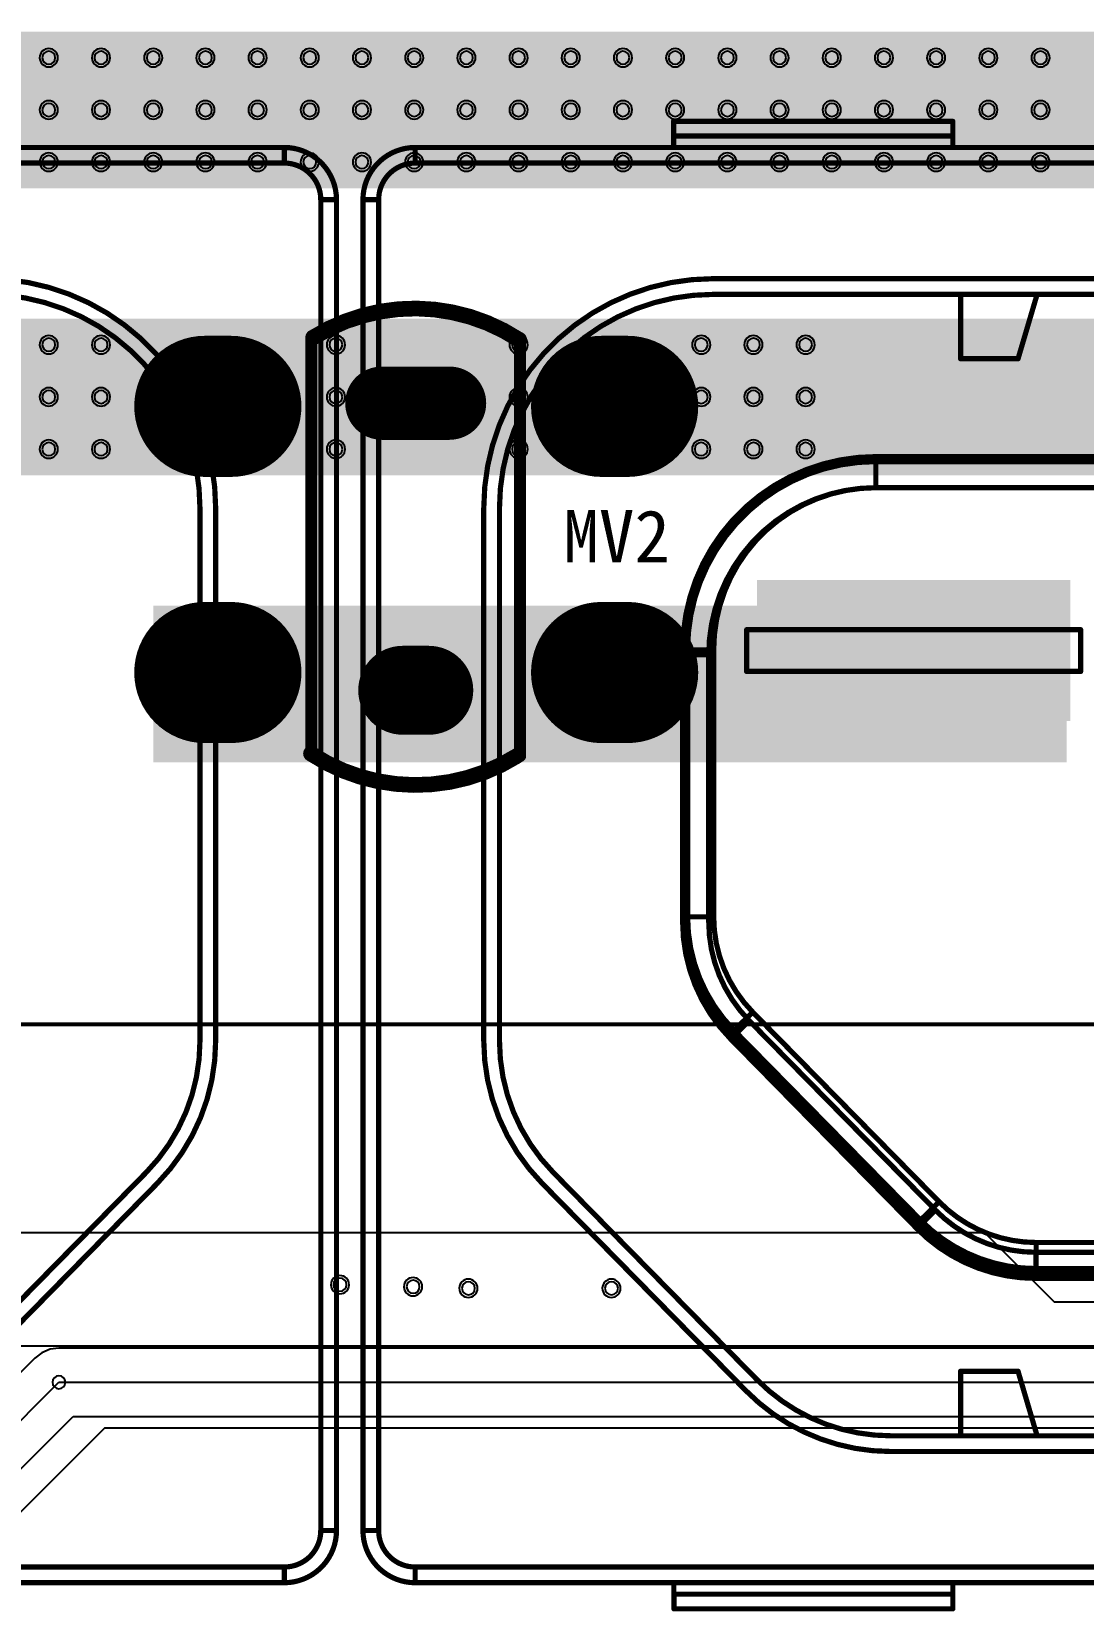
# Model space of a CAD drawing. Header units: inches. Extents: x 32166 to 34772, y 2386 to 4229.
# Drawn here: x 33898.3 to 33985.4, y 3870.4 to 4001.1 of the extents above; entities that cross this region are included whole.
import ezdxf

# ---------------------------------------------------------------- set-up
doc = ezdxf.new("R2010")
doc.units = ezdxf.units.IN
doc.header["$LTSCALE"] = 0.64311
doc.header["$MEASUREMENT"] = 0
for name, color, linetype in [('MULTILAYER', 9, 'CONTINUOUS'), ('TOPLAYER', 1, 'CONTINUOUS'), ('TOPOVERLAY', 2, 'CONTINUOUS'), ('TOPSOLDER', 216, 'CONTINUOUS')]:
    doc.layers.add(name, color=color, linetype=linetype)
doc.styles.get("Standard").update_dxf_attribs({"font": 'txt', "width": 0.8})

msp = doc.modelspace()

# ---------------------------------------------------------------- linework, layer by layer
at = {"layer": 'MULTILAYER'}
for points, const_width in [([(33912.64, 3970.11), (33914.8, 3970.11)], 10.8), ([(33945.48, 3970.11), (33947.64, 3970.11)], 10.8), ([(33932.9, 3970.37), (33927.29, 3970.37)], 5.18), ([(33912.64, 3948.08), (33914.8, 3948.08)], 10.8), ([(33945.48, 3948.08), (33947.64, 3948.08)], 10.8), ([(33931.18, 3946.61), (33929.02, 3946.61)], 6.48)]:
    msp.add_lwpolyline(points, dxfattribs=dict(at, const_width=const_width))
for points, const_width in [([(33915.34, 3970.11, 1), (33909.94, 3970.11, 1)], 5.4), ([(33917.5, 3970.11, 1), (33912.1, 3970.11, 1)], 5.4), ([(33948.18, 3970.11, 1), (33942.78, 3970.11, 1)], 5.4), ([(33950.34, 3970.11, 1), (33944.94, 3970.11, 1)], 5.4), ([(33927.29, 3971.67, 1), (33927.29, 3969.08, 1)], 2.59), ([(33932.9, 3971.67, 1), (33932.9, 3969.08, 1)], 2.59), ([(33915.34, 3948.08, 1), (33909.94, 3948.08, 1)], 5.4), ([(33917.5, 3948.08, 1), (33912.1, 3948.08, 1)], 5.4), ([(33948.18, 3948.08, 1), (33942.78, 3948.08, 1)], 5.4), ([(33950.34, 3948.08, 1), (33944.94, 3948.08, 1)], 5.4), ([(33929.02, 3948.23, 1), (33929.02, 3944.99, 1)], 3.24), ([(33931.18, 3948.23, 1), (33931.18, 3944.99, 1)], 3.24)]:
    msp.add_lwpolyline(points, format="xyb", close=True, dxfattribs=dict(at, const_width=const_width))
for centre, start, end in [((33899.73, 3998.97), 0, 180), ((33899.73, 3998.97), 180, 0), ((33904.05, 3998.97), 0, 180), ((33904.05, 3998.97), 180, 0), ((33908.37, 3998.97), 0, 180), ((33908.37, 3998.97), 180, 0), ((33912.69, 3998.97), 0, 180), ((33912.69, 3998.97), 180, 0), ((33917.01, 3998.97), 0, 180), ((33917.01, 3998.97), 180, 0), ((33921.33, 3998.97), 0, 180), ((33921.33, 3998.97), 180, 0), ((33925.65, 3998.97), 0, 180), ((33925.65, 3998.97), 180, 0), ((33929.97, 3998.97), 0, 180), ((33929.97, 3998.97), 180, 0), ((33934.29, 3998.97), 0, 180), ((33934.29, 3998.97), 180, 0), ((33938.61, 3998.97), 0, 180), ((33938.61, 3998.97), 180, 0), ((33942.93, 3998.97), 0, 180), ((33942.93, 3998.97), 180, 0), ((33947.25, 3998.97), 0, 180), ((33947.25, 3998.97), 180, 0), ((33951.57, 3998.97), 0, 180), ((33951.57, 3998.97), 180, 0), ((33955.89, 3998.97), 0, 180), ((33955.89, 3998.97), 180, 0), ((33960.21, 3998.97), 0, 180), ((33960.21, 3998.97), 180, 0), ((33964.53, 3998.97), 0, 180), ((33964.53, 3998.97), 180, 0), ((33968.85, 3998.97), 0, 180), ((33968.85, 3998.97), 180, 0), ((33973.17, 3998.97), 0, 180), ((33973.17, 3998.97), 180, 0), ((33977.49, 3998.97), 0, 180), ((33977.49, 3998.97), 180, 0), ((33981.81, 3998.97), 0, 180), ((33981.81, 3998.97), 180, 0), ((33899.73, 3994.65), 0, 180), ((33904.05, 3994.65), 0, 180), ((33908.37, 3994.65), 0, 180), ((33912.69, 3994.65), 0, 180), ((33917.01, 3994.65), 0, 180), ((33921.33, 3994.65), 0, 180), ((33925.65, 3994.65), 0, 180), ((33929.97, 3994.65), 0, 180), ((33934.29, 3994.65), 0, 180), ((33938.61, 3994.65), 0, 180), ((33942.93, 3994.65), 0, 180), ((33947.25, 3994.65), 0, 180), ((33951.57, 3994.65), 0, 180), ((33955.89, 3994.65), 0, 180), ((33960.21, 3994.65), 0, 180), ((33964.53, 3994.65), 0, 180), ((33968.85, 3994.65), 0, 180), ((33973.17, 3994.65), 0, 180), ((33977.49, 3994.65), 0, 180), ((33981.81, 3994.65), 0, 180), ((33899.73, 3994.65), 180, 0), ((33904.05, 3994.65), 180, 0), ((33908.37, 3994.65), 180, 0), ((33912.69, 3994.65), 180, 0), ((33917.01, 3994.65), 180, 0), ((33921.33, 3994.65), 180, 0), ((33925.65, 3994.65), 180, 0), ((33929.97, 3994.65), 180, 0), ((33934.29, 3994.65), 180, 0), ((33938.61, 3994.65), 180, 0), ((33942.93, 3994.65), 180, 0), ((33947.25, 3994.65), 180, 0), ((33951.57, 3994.65), 180, 0), ((33955.89, 3994.65), 180, 0), ((33960.21, 3994.65), 180, 0), ((33964.53, 3994.65), 180, 0), ((33968.85, 3994.65), 180, 0), ((33973.17, 3994.65), 180, 0), ((33977.49, 3994.65), 180, 0), ((33981.81, 3994.65), 180, 0), ((33899.73, 3990.33), 0, 180), ((33899.73, 3990.33), 180, 0), ((33904.05, 3990.33), 0, 180), ((33904.05, 3990.33), 180, 0), ((33908.37, 3990.33), 0, 180), ((33908.37, 3990.33), 180, 0), ((33912.69, 3990.33), 0, 180), ((33912.69, 3990.33), 180, 0), ((33917.01, 3990.33), 0, 180), ((33917.01, 3990.33), 180, 0), ((33921.33, 3990.33), 0, 180), ((33921.33, 3990.33), 180, 0), ((33925.65, 3990.33), 0, 180), ((33925.65, 3990.33), 180, 0), ((33929.97, 3990.33), 0, 180), ((33929.97, 3990.33), 180, 0), ((33934.29, 3990.33), 0, 180), ((33934.29, 3990.33), 180, 0), ((33938.61, 3990.33), 0, 180), ((33938.61, 3990.33), 180, 0), ((33942.93, 3990.33), 0, 180), ((33942.93, 3990.33), 180, 0), ((33947.25, 3990.33), 0, 180), ((33947.25, 3990.33), 180, 0), ((33951.57, 3990.33), 0, 180), ((33951.57, 3990.33), 180, 0), ((33955.89, 3990.33), 0, 180), ((33955.89, 3990.33), 180, 0), ((33960.21, 3990.33), 0, 180), ((33960.21, 3990.33), 180, 0), ((33964.53, 3990.33), 0, 180), ((33964.53, 3990.33), 180, 0), ((33968.85, 3990.33), 0, 180), ((33968.85, 3990.33), 180, 0), ((33973.17, 3990.33), 0, 180), ((33973.17, 3990.33), 180, 0), ((33977.49, 3990.33), 0, 180), ((33977.49, 3990.33), 180, 0), ((33981.81, 3990.33), 0, 180), ((33981.81, 3990.33), 180, 0), ((33899.73, 3975.21), 0, 180), ((33904.05, 3975.21), 0, 180), ((33923.49, 3975.21), 0, 180), ((33938.61, 3975.21), 0, 180), ((33953.73, 3975.21), 0, 180), ((33958.05, 3975.21), 0, 180), ((33962.37, 3975.21), 0, 180), ((33899.73, 3975.21), 180, 0), ((33904.05, 3975.21), 180, 0), ((33923.49, 3975.21), 180, 0), ((33938.61, 3975.21), 180, 0), ((33953.73, 3975.21), 180, 0), ((33958.05, 3975.21), 180, 0), ((33962.37, 3975.21), 180, 0), ((33899.73, 3970.89), 0, 180), ((33904.05, 3970.89), 0, 180), ((33923.49, 3970.89), 0, 180), ((33938.61, 3970.89), 0, 180), ((33953.73, 3970.89), 0, 180), ((33958.05, 3970.89), 0, 180), ((33962.37, 3970.89), 0, 180), ((33899.73, 3970.89), 180, 0), ((33904.05, 3970.89), 180, 0), ((33923.49, 3970.89), 180, 0), ((33938.61, 3970.89), 180, 0), ((33953.73, 3970.89), 180, 0), ((33958.05, 3970.89), 180, 0), ((33962.37, 3970.89), 180, 0), ((33899.73, 3966.57), 0, 180), ((33899.73, 3966.57), 180, 0), ((33904.05, 3966.57), 0, 180), ((33904.05, 3966.57), 180, 0), ((33923.49, 3966.57), 0, 180), ((33923.49, 3966.57), 180, 0), ((33938.61, 3966.57), 0, 180), ((33938.61, 3966.57), 180, 0), ((33953.73, 3966.57), 0, 180), ((33953.73, 3966.57), 180, 0), ((33958.05, 3966.57), 0, 180), ((33958.05, 3966.57), 180, 0), ((33962.37, 3966.57), 0, 180), ((33962.37, 3966.57), 180, 0), ((33923.83, 3897.41), 0, 180), ((33923.83, 3897.41), 180, 0), ((33929.88, 3897.24), 0, 180), ((33929.88, 3897.24), 180, 0), ((33934.46, 3897.11), 0, 180), ((33934.46, 3897.11), 180, 0), ((33946.3, 3897.11), 0, 180), ((33946.3, 3897.11), 180, 0)]:
    msp.add_arc(centre, 0.54, start, end, dxfattribs=at)
msp.add_solid([(33983.84, 3955.3), (33958.78, 3955.3), (33983.84, 3944.5), (33958.78, 3944.5)], dxfattribs=at)
at = {"layer": 'TOPLAYER'}
for p, q in [((33851.64, 3919.05), (34048.77, 3919.05)), ((33872.25, 3901.73), (33977.18, 3901.73)), ((33977.18, 3901.73), (33978.39, 3900.52)), ((33978.39, 3900.52), (33982.93, 3895.98)), ((33982.93, 3895.98), (34023.24, 3895.98)), ((33890.36, 3892.35), (34043.54, 3892.35)), ((33899.15, 3891.78), (33898.56, 3891.33)), ((33899.83, 3892.07), (33899.15, 3891.78)), ((33900.57, 3892.16), (33899.83, 3892.07)), ((34047.9, 3892.16), (33900.57, 3892.16)), ((33898.56, 3891.33), (33892.17, 3884.94)), ((33890.79, 3879.56), (33900.57, 3889.33)), ((33900.57, 3889.33), (34049.07, 3889.33)), ((33896.19, 3880.95), (33901.74, 3886.5)), ((33901.74, 3886.5), (34049.07, 3886.5)), ((33904.35, 3885.53), (33901.07, 3882.25)), ((34027.99, 3885.53), (33904.35, 3885.53)), ((33901.07, 3882.25), (33896.32, 3877.5))]:
    msp.add_line(p, q, dxfattribs=at)
for points, const_width in [([(33912.64, 3970.11), (33914.8, 3970.11)], 10.8), ([(33945.48, 3970.11), (33947.64, 3970.11)], 10.8), ([(33932.9, 3970.37), (33927.29, 3970.37)], 5.18), ([(33912.64, 3948.08), (33914.8, 3948.08)], 10.8), ([(33945.48, 3948.08), (33947.64, 3948.08)], 10.8), ([(33931.18, 3946.61), (33929.02, 3946.61)], 6.48)]:
    msp.add_lwpolyline(points, dxfattribs=dict(at, const_width=const_width))
for points, const_width in [([(33915.34, 3970.11, 1), (33909.94, 3970.11, 1)], 5.4), ([(33917.5, 3970.11, 1), (33912.1, 3970.11, 1)], 5.4), ([(33948.18, 3970.11, 1), (33942.78, 3970.11, 1)], 5.4), ([(33950.34, 3970.11, 1), (33944.94, 3970.11, 1)], 5.4), ([(33927.29, 3971.67, 1), (33927.29, 3969.08, 1)], 2.59), ([(33932.9, 3971.67, 1), (33932.9, 3969.08, 1)], 2.59), ([(33915.34, 3948.08, 1), (33909.94, 3948.08, 1)], 5.4), ([(33917.5, 3948.08, 1), (33912.1, 3948.08, 1)], 5.4), ([(33948.18, 3948.08, 1), (33942.78, 3948.08, 1)], 5.4), ([(33950.34, 3948.08, 1), (33944.94, 3948.08, 1)], 5.4), ([(33929.02, 3948.23, 1), (33929.02, 3944.99, 1)], 3.24), ([(33931.18, 3948.23, 1), (33931.18, 3944.99, 1)], 3.24)]:
    msp.add_lwpolyline(points, format="xyb", close=True, dxfattribs=dict(at, const_width=const_width))
for centre, start, end in [((33899.73, 3998.97), 0, 180), ((33899.73, 3998.97), 180, 0), ((33904.05, 3998.97), 0, 180), ((33904.05, 3998.97), 180, 0), ((33908.37, 3998.97), 0, 180), ((33908.37, 3998.97), 180, 0), ((33912.69, 3998.97), 0, 180), ((33912.69, 3998.97), 180, 0), ((33917.01, 3998.97), 0, 180), ((33917.01, 3998.97), 180, 0), ((33921.33, 3998.97), 0, 180), ((33921.33, 3998.97), 180, 0), ((33925.65, 3998.97), 0, 180), ((33925.65, 3998.97), 180, 0), ((33929.97, 3998.97), 0, 180), ((33929.97, 3998.97), 180, 0), ((33934.29, 3998.97), 0, 180), ((33934.29, 3998.97), 180, 0), ((33938.61, 3998.97), 0, 180), ((33938.61, 3998.97), 180, 0), ((33942.93, 3998.97), 0, 180), ((33942.93, 3998.97), 180, 0), ((33947.25, 3998.97), 0, 180), ((33947.25, 3998.97), 180, 0), ((33951.57, 3998.97), 0, 180), ((33951.57, 3998.97), 180, 0), ((33955.89, 3998.97), 0, 180), ((33955.89, 3998.97), 180, 0), ((33960.21, 3998.97), 0, 180), ((33960.21, 3998.97), 180, 0), ((33964.53, 3998.97), 0, 180), ((33964.53, 3998.97), 180, 0), ((33968.85, 3998.97), 0, 180), ((33968.85, 3998.97), 180, 0), ((33973.17, 3998.97), 0, 180), ((33973.17, 3998.97), 180, 0), ((33977.49, 3998.97), 0, 180), ((33977.49, 3998.97), 180, 0), ((33981.81, 3998.97), 0, 180), ((33981.81, 3998.97), 180, 0), ((33899.73, 3994.65), 0, 180), ((33904.05, 3994.65), 0, 180), ((33908.37, 3994.65), 0, 180), ((33912.69, 3994.65), 0, 180), ((33917.01, 3994.65), 0, 180), ((33921.33, 3994.65), 0, 180), ((33925.65, 3994.65), 0, 180), ((33929.97, 3994.65), 0, 180), ((33934.29, 3994.65), 0, 180), ((33938.61, 3994.65), 0, 180), ((33942.93, 3994.65), 0, 180), ((33947.25, 3994.65), 0, 180), ((33951.57, 3994.65), 0, 180), ((33955.89, 3994.65), 0, 180), ((33960.21, 3994.65), 0, 180), ((33964.53, 3994.65), 0, 180), ((33968.85, 3994.65), 0, 180), ((33973.17, 3994.65), 0, 180), ((33977.49, 3994.65), 0, 180), ((33981.81, 3994.65), 0, 180), ((33899.73, 3994.65), 180, 0), ((33904.05, 3994.65), 180, 0), ((33908.37, 3994.65), 180, 0), ((33912.69, 3994.65), 180, 0), ((33917.01, 3994.65), 180, 0), ((33921.33, 3994.65), 180, 0), ((33925.65, 3994.65), 180, 0), ((33929.97, 3994.65), 180, 0), ((33934.29, 3994.65), 180, 0), ((33938.61, 3994.65), 180, 0), ((33942.93, 3994.65), 180, 0), ((33947.25, 3994.65), 180, 0), ((33951.57, 3994.65), 180, 0), ((33955.89, 3994.65), 180, 0), ((33960.21, 3994.65), 180, 0), ((33964.53, 3994.65), 180, 0), ((33968.85, 3994.65), 180, 0), ((33973.17, 3994.65), 180, 0), ((33977.49, 3994.65), 180, 0), ((33981.81, 3994.65), 180, 0), ((33899.73, 3990.33), 0, 180), ((33899.73, 3990.33), 180, 0), ((33904.05, 3990.33), 0, 180), ((33904.05, 3990.33), 180, 0), ((33908.37, 3990.33), 0, 180), ((33908.37, 3990.33), 180, 0), ((33912.69, 3990.33), 0, 180), ((33912.69, 3990.33), 180, 0), ((33917.01, 3990.33), 0, 180), ((33917.01, 3990.33), 180, 0), ((33921.33, 3990.33), 0, 180), ((33921.33, 3990.33), 180, 0), ((33925.65, 3990.33), 0, 180), ((33925.65, 3990.33), 180, 0), ((33929.97, 3990.33), 0, 180), ((33929.97, 3990.33), 180, 0), ((33934.29, 3990.33), 0, 180), ((33934.29, 3990.33), 180, 0), ((33938.61, 3990.33), 0, 180), ((33938.61, 3990.33), 180, 0), ((33942.93, 3990.33), 0, 180), ((33942.93, 3990.33), 180, 0), ((33947.25, 3990.33), 0, 180), ((33947.25, 3990.33), 180, 0), ((33951.57, 3990.33), 0, 180), ((33951.57, 3990.33), 180, 0), ((33955.89, 3990.33), 0, 180), ((33955.89, 3990.33), 180, 0), ((33960.21, 3990.33), 0, 180), ((33960.21, 3990.33), 180, 0), ((33964.53, 3990.33), 0, 180), ((33964.53, 3990.33), 180, 0), ((33968.85, 3990.33), 0, 180), ((33968.85, 3990.33), 180, 0), ((33973.17, 3990.33), 0, 180), ((33973.17, 3990.33), 180, 0), ((33977.49, 3990.33), 0, 180), ((33977.49, 3990.33), 180, 0), ((33981.81, 3990.33), 0, 180), ((33981.81, 3990.33), 180, 0), ((33899.73, 3975.21), 0, 180), ((33904.05, 3975.21), 0, 180), ((33923.49, 3975.21), 0, 180), ((33938.61, 3975.21), 0, 180), ((33953.73, 3975.21), 0, 180), ((33958.05, 3975.21), 0, 180), ((33962.37, 3975.21), 0, 180), ((33899.73, 3975.21), 180, 0), ((33904.05, 3975.21), 180, 0), ((33923.49, 3975.21), 180, 0), ((33938.61, 3975.21), 180, 0), ((33953.73, 3975.21), 180, 0), ((33958.05, 3975.21), 180, 0), ((33962.37, 3975.21), 180, 0), ((33899.73, 3970.89), 0, 180), ((33904.05, 3970.89), 0, 180), ((33923.49, 3970.89), 0, 180), ((33938.61, 3970.89), 0, 180), ((33953.73, 3970.89), 0, 180), ((33958.05, 3970.89), 0, 180), ((33962.37, 3970.89), 0, 180), ((33899.73, 3970.89), 180, 0), ((33904.05, 3970.89), 180, 0), ((33923.49, 3970.89), 180, 0), ((33938.61, 3970.89), 180, 0), ((33953.73, 3970.89), 180, 0), ((33958.05, 3970.89), 180, 0), ((33962.37, 3970.89), 180, 0), ((33899.73, 3966.57), 0, 180), ((33899.73, 3966.57), 180, 0), ((33904.05, 3966.57), 0, 180), ((33904.05, 3966.57), 180, 0), ((33923.49, 3966.57), 0, 180), ((33923.49, 3966.57), 180, 0), ((33938.61, 3966.57), 0, 180), ((33938.61, 3966.57), 180, 0), ((33953.73, 3966.57), 0, 180), ((33953.73, 3966.57), 180, 0), ((33958.05, 3966.57), 0, 180), ((33958.05, 3966.57), 180, 0), ((33962.37, 3966.57), 0, 180), ((33962.37, 3966.57), 180, 0), ((33923.83, 3897.41), 0, 180), ((33923.83, 3897.41), 180, 0), ((33929.88, 3897.24), 0, 180), ((33929.88, 3897.24), 180, 0), ((33934.46, 3897.11), 0, 180), ((33934.46, 3897.11), 180, 0), ((33946.3, 3897.11), 0, 180), ((33946.3, 3897.11), 180, 0), ((33900.57, 3889.33), 0, 180), ((33900.57, 3889.33), 0, 180), ((33900.57, 3889.33), 180, 0), ((33900.57, 3889.33), 180, 0)]:
    msp.add_arc(centre, 0.54, start, end, dxfattribs=at)
for points in [[(33618.93, 3988.17), (34058.1, 3988.17), (33618.93, 4001.13), (34058.1, 4001.13)], [(33519.57, 3964.41), (34104.93, 3964.41), (33519.57, 3977.37), (34104.93, 3977.37)], [(33983.84, 3955.3), (33958.78, 3955.3), (33983.84, 3944.5), (33958.78, 3944.5)], [(33908.37, 3940.65), (33983.97, 3940.65), (33908.37, 3953.61), (33983.97, 3953.61)]]:
    msp.add_solid(points, dxfattribs=at)
at = {"layer": 'TOPOVERLAY'}
for points, const_width in [([(33951.44, 3991.54), (33951.44, 3993.7)], 0.432), ([(33951.44, 3993.7), (33974.55, 3993.7)], 0.432), ([(33974.55, 3991.54), (33974.55, 3993.7)], 0.432), ([(33951.44, 3992.49), (33974.55, 3992.49)], 0.432), ([(33776.22, 3991.54), (33919.22, 3991.54)], 0.432), ([(33919.22, 3990.25), (33919.22, 3991.54)], 0.432), ([(33930.05, 3990.25), (33930.05, 3991.54)], 0.432), ([(33930.05, 3991.54), (34073.05, 3991.54)], 0.432), ([(33776.22, 3990.25), (33919.22, 3990.25)], 0.432), ([(33930.05, 3990.25), (34073.05, 3990.25)], 0.432), ([(33922.24, 3877.06), (33922.24, 3987.22)], 0.432), ([(33922.24, 3987.22), (33923.54, 3987.22)], 0.432), ([(33923.54, 3877.06), (33923.54, 3987.22)], 0.432), ([(33925.73, 3877.06), (33925.73, 3987.22)], 0.432), ([(33925.73, 3987.22), (33927.03, 3987.22)], 0.432), ([(33927.03, 3877.06), (33927.03, 3987.22)], 0.432), ([(33954.72, 3980.68), (34048.38, 3980.68)], 0.432), ([(33954.72, 3979.38), (34048.38, 3979.38)], 0.432), ([(33975.2, 3974.05), (33975.2, 3979.32)], 0.432), ([(33979.95, 3974.05), (33981.51, 3979.32)], 0.432), ([(33921.46, 3941.36), (33921.46, 3975.81)], 0.994), ([(33938.74, 3941.17), (33938.74, 3975.62)], 0.994), ([(33975.2, 3974.05), (33979.95, 3974.05)], 0.432), ([(33968.18, 3963.38), (33968.18, 3965.95)], 0.432), ([(33968.18, 3965.95), (34034.92, 3965.95)], 0.432), ([(33968.18, 3965.54), (34034.92, 3965.54)], 0.432), ([(33968.18, 3963.38), (33968.18, 3965.54)], 0.432), ([(33968.18, 3965.54), (34034.92, 3965.54)], 0.432), ([(33968.18, 3963.38), (34034.92, 3963.38)], 0.432), ([(33968.18, 3963.38), (34034.92, 3963.38)], 0.432), ([(33912.24, 3917.59), (33912.24, 3961.69)], 0.432), ([(33913.54, 3917.59), (33913.54, 3961.69)], 0.432), ([(33935.73, 3917.59), (33935.73, 3961.69)], 0.432), ([(33937.03, 3917.59), (33937.03, 3961.69)], 0.432), ([(33957.49, 3948.17), (33957.49, 3951.63)], 0.432), ([(33957.49, 3951.63), (33985.13, 3951.63)], 0.432), ([(33985.13, 3948.17), (33985.13, 3951.63)], 0.432), ([(33952.19, 3927.86), (33952.19, 3949.96)], 0.432), ([(33952.19, 3949.96), (33954.76, 3949.96)], 0.432), ([(33952.19, 3927.44), (33952.19, 3949.55)], 0.432), ([(33952.19, 3949.55), (33954.35, 3949.55)], 0.432), ([(33952.6, 3927.86), (33952.6, 3949.96)], 0.432), ([(33954.35, 3927.44), (33954.35, 3949.55)], 0.432), ([(33954.76, 3927.86), (33954.76, 3949.96)], 0.432), ([(33957.49, 3948.17), (33985.13, 3948.17)], 0.432), ([(33952.19, 3927.86), (33954.76, 3927.86)], 0.432), ([(33956.16, 3918.17), (33957.99, 3919.97)], 0.432), ([(33956.16, 3917.75), (33957.7, 3919.26)], 0.432), ([(33957.7, 3919.26), (33973.11, 3903.58)], 0.432), ([(33957.99, 3919.97), (33973.42, 3904.27)], 0.432), ([(33956.16, 3918.17), (33971.59, 3902.47)], 0.432), ([(33956.16, 3917.75), (33971.57, 3902.06)], 0.432), ([(33956.45, 3918.46), (33971.88, 3902.76)], 0.432), ([(33890.93, 3889.55), (33907.79, 3906.7)], 0.432), ([(33891.85, 3888.64), (33908.71, 3905.8)], 0.432), ([(33940.56, 3905.8), (33957.42, 3888.64)], 0.432), ([(33941.48, 3906.7), (33958.34, 3889.55)], 0.432), ([(33971.57, 3902.06), (33973.11, 3903.58)], 0.432), ([(33971.59, 3902.47), (33973.42, 3904.27)], 0.432), ([(33981.45, 3898.34), (33981.45, 3900.9)], 0.432), ([(33981.45, 3900.9), (34021.65, 3900.9)], 0.432), ([(33981.43, 3897.93), (33981.43, 3900.09)], 0.432), ([(33981.43, 3900.09), (34021.67, 3900.09)], 0.432), ([(33981.45, 3898.74), (34021.65, 3898.74)], 0.432), ([(33981.45, 3898.34), (34021.65, 3898.34)], 0.432), ([(33981.43, 3897.93), (34021.67, 3897.93)], 0.432), ([(33975.2, 3884.96), (33975.2, 3890.24)], 0.432), ([(33975.2, 3890.24), (33979.95, 3890.24)], 0.432), ([(33979.95, 3890.24), (33981.51, 3884.96)], 0.432), ([(33969.42, 3884.9), (34033.68, 3884.9)], 0.432), ([(33969.42, 3883.6), (34033.68, 3883.6)], 0.432), ([(33922.24, 3877.06), (33923.54, 3877.06)], 0.432), ([(33925.73, 3877.06), (33927.03, 3877.06)], 0.432), ([(33776.22, 3874.04), (33919.22, 3874.04)], 0.432), ([(33919.22, 3872.74), (33919.22, 3874.04)], 0.432), ([(33930.05, 3874.04), (34073.05, 3874.04)], 0.432), ([(33930.05, 3872.74), (33930.05, 3874.04)], 0.432), ([(33776.22, 3872.74), (33919.22, 3872.74)], 0.432), ([(33930.05, 3872.74), (34073.05, 3872.74)], 0.432), ([(33951.46, 3871.79), (33951.46, 3872.74)], 0.432), ([(33951.47, 3870.58), (33951.47, 3871.79)], 0.432), ([(33951.46, 3871.79), (33974.55, 3871.79)], 0.432), ([(33974.55, 3870.58), (33974.55, 3872.74)], 0.432), ([(33951.47, 3870.58), (33974.55, 3870.58)], 0.432)]:
    msp.add_lwpolyline(points, dxfattribs=dict(at, const_width=const_width))
for points, const_width in [([(33951.33, 3993.7, 1), (33951.55, 3993.7, 1)], 0.216), ([(33951.33, 3993.7, 1), (33951.55, 3993.7, 1)], 0.216), ([(33974.44, 3993.7, 1), (33974.66, 3993.7, 1)], 0.216), ([(33974.44, 3993.7, 1), (33974.66, 3993.7, 1)], 0.216), ([(33951.33, 3992.49, 1), (33951.55, 3992.49, 1)], 0.216), ([(33974.44, 3992.49, 1), (33974.66, 3992.49, 1)], 0.216), ([(33919.11, 3991.54, 1), (33919.32, 3991.54, 1)], 0.216), ([(33919.11, 3991.54, 1), (33919.32, 3991.54, 1)], 0.216), ([(33919.11, 3991.54, 1), (33919.32, 3991.54, 1)], 0.216), ([(33929.95, 3991.54, 1), (33930.16, 3991.54, 1)], 0.216), ([(33929.95, 3991.54, 1), (33930.16, 3991.54, 1)], 0.216), ([(33929.95, 3991.54, 1), (33930.16, 3991.54, 1)], 0.216), ([(33951.33, 3991.54, 1), (33951.55, 3991.54, 1)], 0.216), ([(33974.44, 3991.54, 1), (33974.66, 3991.54, 1)], 0.216), ([(33919.11, 3990.25, 1), (33919.32, 3990.25, 1)], 0.216), ([(33919.11, 3990.25, 1), (33919.32, 3990.25, 1)], 0.216), ([(33919.11, 3990.25, 1), (33919.32, 3990.25, 1)], 0.216), ([(33929.95, 3990.25, 1), (33930.16, 3990.25, 1)], 0.216), ([(33929.95, 3990.25, 1), (33930.16, 3990.25, 1)], 0.216), ([(33929.95, 3990.25, 1), (33930.16, 3990.25, 1)], 0.216), ([(33922.13, 3987.22, 1), (33922.35, 3987.22, 1)], 0.216), ([(33922.13, 3987.22, 1), (33922.35, 3987.22, 1)], 0.216), ([(33922.13, 3987.22, 1), (33922.35, 3987.22, 1)], 0.216), ([(33923.43, 3987.22, 1), (33923.64, 3987.22, 1)], 0.216), ([(33923.43, 3987.22, 1), (33923.64, 3987.22, 1)], 0.216), ([(33923.43, 3987.22, 1), (33923.64, 3987.22, 1)], 0.216), ([(33925.63, 3987.22, 1), (33925.84, 3987.22, 1)], 0.216), ([(33925.63, 3987.22, 1), (33925.84, 3987.22, 1)], 0.216), ([(33925.63, 3987.22, 1), (33925.84, 3987.22, 1)], 0.216), ([(33926.92, 3987.22, 1), (33927.14, 3987.22, 1)], 0.216), ([(33926.92, 3987.22, 1), (33927.14, 3987.22, 1)], 0.216), ([(33926.92, 3987.22, 1), (33927.14, 3987.22, 1)], 0.216), ([(33954.61, 3980.68, 1), (33954.83, 3980.68, 1)], 0.216), ([(33954.61, 3980.68, 1), (33954.83, 3980.68, 1)], 0.216), ([(33954.61, 3979.38, 1), (33954.83, 3979.38, 1)], 0.216), ([(33954.61, 3979.38, 1), (33954.83, 3979.38, 1)], 0.216), ([(33975.09, 3979.32, 1), (33975.31, 3979.32, 1)], 0.216), ([(33981.4, 3979.32, 1), (33981.62, 3979.32, 1)], 0.216), ([(33921.46, 3976.06, 1), (33921.46, 3975.57, 1)], 0.497), ([(33921.61, 3976.14, 1), (33921.61, 3975.49, 1)], 0.648), ([(33938.66, 3975.95, 1), (33938.66, 3975.3, 1)], 0.648), ([(33938.74, 3975.87, 1), (33938.74, 3975.38, 1)], 0.497), ([(33975.09, 3974.05, 1), (33975.31, 3974.05, 1)], 0.216), ([(33975.09, 3974.05, 1), (33975.31, 3974.05, 1)], 0.216), ([(33979.84, 3974.05, 1), (33980.06, 3974.05, 1)], 0.216), ([(33979.84, 3974.05, 1), (33980.06, 3974.05, 1)], 0.216), ([(33968.07, 3965.95, 1), (33968.29, 3965.95, 1)], 0.216), ([(33968.07, 3965.95, 1), (33968.29, 3965.95, 1)], 0.216), ([(33968.07, 3965.95, 1), (33968.29, 3965.95, 1)], 0.216), ([(33968.07, 3965.54, 1), (33968.29, 3965.54, 1)], 0.216), ([(33968.07, 3965.54, 1), (33968.29, 3965.54, 1)], 0.216), ([(33968.07, 3965.54, 1), (33968.29, 3965.54, 1)], 0.216), ([(33968.07, 3965.54, 1), (33968.29, 3965.54, 1)], 0.216), ([(33968.07, 3965.54, 1), (33968.29, 3965.54, 1)], 0.216), ([(33968.07, 3963.38, 1), (33968.29, 3963.38, 1)], 0.216), ([(33968.07, 3963.38, 1), (33968.29, 3963.38, 1)], 0.216), ([(33968.07, 3963.38, 1), (33968.29, 3963.38, 1)], 0.216), ([(33968.07, 3963.38, 1), (33968.29, 3963.38, 1)], 0.216), ([(33968.07, 3963.38, 1), (33968.29, 3963.38, 1)], 0.216), ([(33968.07, 3963.38, 1), (33968.29, 3963.38, 1)], 0.216), ([(33912.13, 3961.69, 1), (33912.35, 3961.69, 1)], 0.216), ([(33912.13, 3961.69, 1), (33912.35, 3961.69, 1)], 0.216), ([(33913.43, 3961.69, 1), (33913.64, 3961.69, 1)], 0.216), ([(33913.43, 3961.69, 1), (33913.64, 3961.69, 1)], 0.216), ([(33935.62, 3961.69, 1), (33935.84, 3961.69, 1)], 0.216), ([(33935.62, 3961.69, 1), (33935.84, 3961.69, 1)], 0.216), ([(33936.92, 3961.69, 1), (33937.14, 3961.69, 1)], 0.216), ([(33936.92, 3961.69, 1), (33937.14, 3961.69, 1)], 0.216), ([(33957.38, 3951.63, 1), (33957.59, 3951.63, 1)], 0.216), ([(33957.38, 3951.63, 1), (33957.59, 3951.63, 1)], 0.216), ([(33985.03, 3951.63, 1), (33985.24, 3951.63, 1)], 0.216), ([(33985.03, 3951.63, 1), (33985.24, 3951.63, 1)], 0.216), ([(33952.09, 3949.96, 1), (33952.3, 3949.96, 1)], 0.216), ([(33952.09, 3949.96, 1), (33952.3, 3949.96, 1)], 0.216), ([(33952.09, 3949.96, 1), (33952.3, 3949.96, 1)], 0.216), ([(33952.09, 3949.55, 1), (33952.3, 3949.55, 1)], 0.216), ([(33952.09, 3949.55, 1), (33952.3, 3949.55, 1)], 0.216), ([(33952.09, 3949.55, 1), (33952.3, 3949.55, 1)], 0.216), ([(33952.49, 3949.96, 1), (33952.71, 3949.96, 1)], 0.216), ([(33952.49, 3949.96, 1), (33952.71, 3949.96, 1)], 0.216), ([(33954.25, 3949.55, 1), (33954.46, 3949.55, 1)], 0.216), ([(33954.25, 3949.55, 1), (33954.46, 3949.55, 1)], 0.216), ([(33954.25, 3949.55, 1), (33954.46, 3949.55, 1)], 0.216), ([(33954.65, 3949.96, 1), (33954.87, 3949.96, 1)], 0.216), ([(33954.65, 3949.96, 1), (33954.87, 3949.96, 1)], 0.216), ([(33954.65, 3949.96, 1), (33954.87, 3949.96, 1)], 0.216), ([(33957.38, 3948.17, 1), (33957.59, 3948.17, 1)], 0.216), ([(33957.38, 3948.17, 1), (33957.59, 3948.17, 1)], 0.216), ([(33985.03, 3948.17, 1), (33985.24, 3948.17, 1)], 0.216), ([(33985.03, 3948.17, 1), (33985.24, 3948.17, 1)], 0.216), ([(33921.43, 3941.69, 1), (33921.43, 3941.04, 1)], 0.648), ([(33921.46, 3941.61, 1), (33921.46, 3941.11, 1)], 0.497), ([(33938.47, 3941.5, 1), (33938.47, 3940.85, 1)], 0.648), ([(33938.74, 3941.42, 1), (33938.74, 3940.92, 1)], 0.497), ([(33952.09, 3927.86, 1), (33952.3, 3927.86, 1)], 0.216), ([(33952.09, 3927.86, 1), (33952.3, 3927.86, 1)], 0.216), ([(33952.09, 3927.86, 1), (33952.3, 3927.86, 1)], 0.216), ([(33952.09, 3927.44, 1), (33952.3, 3927.44, 1)], 0.216), ([(33952.09, 3927.44, 1), (33952.3, 3927.44, 1)], 0.216), ([(33952.49, 3927.86, 1), (33952.71, 3927.86, 1)], 0.216), ([(33952.49, 3927.86, 1), (33952.71, 3927.86, 1)], 0.216), ([(33954.25, 3927.44, 1), (33954.46, 3927.44, 1)], 0.216), ([(33954.25, 3927.44, 1), (33954.46, 3927.44, 1)], 0.216), ([(33954.65, 3927.86, 1), (33954.87, 3927.86, 1)], 0.216), ([(33954.65, 3927.86, 1), (33954.87, 3927.86, 1)], 0.216), ([(33954.65, 3927.86, 1), (33954.87, 3927.86, 1)], 0.216), ([(33957.59, 3919.26, 1), (33957.81, 3919.26, 1)], 0.216), ([(33957.59, 3919.26, 1), (33957.81, 3919.26, 1)], 0.216), ([(33957.59, 3919.26, 1), (33957.81, 3919.26, 1)], 0.216), ([(33957.88, 3919.97, 1), (33958.1, 3919.97, 1)], 0.216), ([(33957.88, 3919.97, 1), (33958.1, 3919.97, 1)], 0.216), ([(33957.88, 3919.97, 1), (33958.1, 3919.97, 1)], 0.216), ([(33912.13, 3917.59, 1), (33912.35, 3917.59, 1)], 0.216), ([(33912.13, 3917.59, 1), (33912.35, 3917.59, 1)], 0.216), ([(33913.43, 3917.59, 1), (33913.64, 3917.59, 1)], 0.216), ([(33913.43, 3917.59, 1), (33913.64, 3917.59, 1)], 0.216), ([(33935.62, 3917.59, 1), (33935.84, 3917.59, 1)], 0.216), ([(33935.62, 3917.59, 1), (33935.84, 3917.59, 1)], 0.216), ([(33936.92, 3917.59, 1), (33937.14, 3917.59, 1)], 0.216), ([(33936.92, 3917.59, 1), (33937.14, 3917.59, 1)], 0.216), ([(33956.05, 3918.17, 1), (33956.27, 3918.17, 1)], 0.216), ([(33956.05, 3918.17, 1), (33956.27, 3918.17, 1)], 0.216), ([(33956.05, 3918.17, 1), (33956.27, 3918.17, 1)], 0.216), ([(33956.05, 3917.75, 1), (33956.27, 3917.75, 1)], 0.216), ([(33956.05, 3917.75, 1), (33956.27, 3917.75, 1)], 0.216), ([(33956.05, 3917.75, 1), (33956.27, 3917.75, 1)], 0.216), ([(33956.34, 3918.46, 1), (33956.56, 3918.46, 1)], 0.216), ([(33956.34, 3918.46, 1), (33956.56, 3918.46, 1)], 0.216), ([(33907.68, 3906.7, 1), (33907.89, 3906.7, 1)], 0.216), ([(33907.68, 3906.7, 1), (33907.89, 3906.7, 1)], 0.216), ([(33908.6, 3905.8, 1), (33908.82, 3905.8, 1)], 0.216), ([(33908.6, 3905.8, 1), (33908.82, 3905.8, 1)], 0.216), ([(33940.45, 3905.8, 1), (33940.67, 3905.8, 1)], 0.216), ([(33940.45, 3905.8, 1), (33940.67, 3905.8, 1)], 0.216), ([(33941.37, 3906.7, 1), (33941.59, 3906.7, 1)], 0.216), ([(33941.37, 3906.7, 1), (33941.59, 3906.7, 1)], 0.216), ([(33973, 3903.58, 1), (33973.22, 3903.58, 1)], 0.216), ([(33973, 3903.58, 1), (33973.22, 3903.58, 1)], 0.216), ([(33973, 3903.58, 1), (33973.22, 3903.58, 1)], 0.216), ([(33973.31, 3904.27, 1), (33973.52, 3904.27, 1)], 0.216), ([(33973.31, 3904.27, 1), (33973.52, 3904.27, 1)], 0.216), ([(33973.31, 3904.27, 1), (33973.52, 3904.27, 1)], 0.216), ([(33971.46, 3902.06, 1), (33971.68, 3902.06, 1)], 0.216), ([(33971.46, 3902.06, 1), (33971.68, 3902.06, 1)], 0.216), ([(33971.46, 3902.06, 1), (33971.68, 3902.06, 1)], 0.216), ([(33971.48, 3902.47, 1), (33971.69, 3902.47, 1)], 0.216), ([(33971.48, 3902.47, 1), (33971.69, 3902.47, 1)], 0.216), ([(33971.48, 3902.47, 1), (33971.69, 3902.47, 1)], 0.216), ([(33971.77, 3902.76, 1), (33971.98, 3902.76, 1)], 0.216), ([(33971.77, 3902.76, 1), (33971.98, 3902.76, 1)], 0.216), ([(33981.34, 3900.9, 1), (33981.55, 3900.9, 1)], 0.216), ([(33981.34, 3900.9, 1), (33981.55, 3900.9, 1)], 0.216), ([(33981.34, 3900.9, 1), (33981.55, 3900.9, 1)], 0.216), ([(33981.32, 3900.09, 1), (33981.54, 3900.09, 1)], 0.216), ([(33981.32, 3900.09, 1), (33981.54, 3900.09, 1)], 0.216), ([(33981.32, 3900.09, 1), (33981.54, 3900.09, 1)], 0.216), ([(33981.34, 3898.74, 1), (33981.55, 3898.74, 1)], 0.216), ([(33981.34, 3898.74, 1), (33981.55, 3898.74, 1)], 0.216), ([(33981.34, 3898.34, 1), (33981.55, 3898.34, 1)], 0.216), ([(33981.34, 3898.34, 1), (33981.55, 3898.34, 1)], 0.216), ([(33981.34, 3898.34, 1), (33981.55, 3898.34, 1)], 0.216), ([(33981.32, 3897.93, 1), (33981.54, 3897.93, 1)], 0.216), ([(33981.32, 3897.93, 1), (33981.54, 3897.93, 1)], 0.216), ([(33981.32, 3897.93, 1), (33981.54, 3897.93, 1)], 0.216), ([(33975.09, 3890.24, 1), (33975.31, 3890.24, 1)], 0.216), ([(33975.09, 3890.24, 1), (33975.31, 3890.24, 1)], 0.216), ([(33979.84, 3890.24, 1), (33980.06, 3890.24, 1)], 0.216), ([(33979.84, 3890.24, 1), (33980.06, 3890.24, 1)], 0.216), ([(33958.24, 3889.55, 1), (33958.45, 3889.55, 1)], 0.216), ([(33958.24, 3889.55, 1), (33958.45, 3889.55, 1)], 0.216), ([(33957.31, 3888.64, 1), (33957.53, 3888.64, 1)], 0.216), ([(33957.31, 3888.64, 1), (33957.53, 3888.64, 1)], 0.216), ([(33969.31, 3884.9, 1), (33969.53, 3884.9, 1)], 0.216), ([(33969.31, 3884.9, 1), (33969.53, 3884.9, 1)], 0.216), ([(33975.09, 3884.96, 1), (33975.31, 3884.96, 1)], 0.216), ([(33981.4, 3884.96, 1), (33981.62, 3884.96, 1)], 0.216), ([(33969.31, 3883.6, 1), (33969.53, 3883.6, 1)], 0.216), ([(33969.31, 3883.6, 1), (33969.53, 3883.6, 1)], 0.216), ([(33922.13, 3877.06, 1), (33922.35, 3877.06, 1)], 0.216), ([(33922.13, 3877.06, 1), (33922.35, 3877.06, 1)], 0.216), ([(33922.13, 3877.06, 1), (33922.35, 3877.06, 1)], 0.216), ([(33923.43, 3877.06, 1), (33923.64, 3877.06, 1)], 0.216), ([(33923.43, 3877.06, 1), (33923.64, 3877.06, 1)], 0.216), ([(33923.43, 3877.06, 1), (33923.64, 3877.06, 1)], 0.216), ([(33925.63, 3877.06, 1), (33925.84, 3877.06, 1)], 0.216), ([(33925.63, 3877.06, 1), (33925.84, 3877.06, 1)], 0.216), ([(33925.63, 3877.06, 1), (33925.84, 3877.06, 1)], 0.216), ([(33926.92, 3877.06, 1), (33927.14, 3877.06, 1)], 0.216), ([(33926.92, 3877.06, 1), (33927.14, 3877.06, 1)], 0.216), ([(33926.92, 3877.06, 1), (33927.14, 3877.06, 1)], 0.216), ([(33919.11, 3874.04, 1), (33919.32, 3874.04, 1)], 0.216), ([(33919.11, 3874.04, 1), (33919.32, 3874.04, 1)], 0.216), ([(33919.11, 3874.04, 1), (33919.32, 3874.04, 1)], 0.216), ([(33929.95, 3874.04, 1), (33930.16, 3874.04, 1)], 0.216), ([(33929.95, 3874.04, 1), (33930.16, 3874.04, 1)], 0.216), ([(33929.95, 3874.04, 1), (33930.16, 3874.04, 1)], 0.216), ([(33919.11, 3872.74, 1), (33919.32, 3872.74, 1)], 0.216), ([(33919.11, 3872.74, 1), (33919.32, 3872.74, 1)], 0.216), ([(33919.11, 3872.74, 1), (33919.32, 3872.74, 1)], 0.216), ([(33929.95, 3872.74, 1), (33930.16, 3872.74, 1)], 0.216), ([(33929.95, 3872.74, 1), (33930.16, 3872.74, 1)], 0.216), ([(33929.95, 3872.74, 1), (33930.16, 3872.74, 1)], 0.216), ([(33951.35, 3872.74, 1), (33951.57, 3872.74, 1)], 0.216), ([(33951.36, 3871.79, 1), (33951.58, 3871.79, 1)], 0.216), ([(33951.35, 3871.79, 1), (33951.57, 3871.79, 1)], 0.216), ([(33951.35, 3871.79, 1), (33951.57, 3871.79, 1)], 0.216), ([(33974.44, 3872.74, 1), (33974.66, 3872.74, 1)], 0.216), ([(33974.44, 3871.79, 1), (33974.66, 3871.79, 1)], 0.216), ([(33951.36, 3870.58, 1), (33951.58, 3870.58, 1)], 0.216), ([(33951.36, 3870.58, 1), (33951.58, 3870.58, 1)], 0.216), ([(33974.44, 3870.58, 1), (33974.66, 3870.58, 1)], 0.216), ([(33974.44, 3870.58, 1), (33974.66, 3870.58, 1)], 0.216)]:
    msp.add_lwpolyline(points, format="xyb", close=True, dxfattribs=dict(at, const_width=const_width))
for points, const_width in [([(33919.22, 3991.54, -0.414214), (33923.54, 3987.22)], 0.432), ([(33925.73, 3987.22, -0.414214), (33930.05, 3991.54)], 0.432), ([(33919.22, 3990.25, -0.414214), (33922.24, 3987.22)], 0.432), ([(33927.03, 3987.22, -0.414214), (33930.05, 3990.25)], 0.432), ([(33894.55, 3980.68, -0.414214), (33913.54, 3961.69)], 0.432), ([(33935.73, 3961.69, -0.414214), (33954.72, 3980.68)], 0.432), ([(33894.55, 3979.38, -0.414214), (33912.24, 3961.69)], 0.432), ([(33937.03, 3961.69, -0.414214), (33954.72, 3979.38)], 0.432), ([(33921.61, 3975.81, -0.29277), (33938.66, 3975.62)], 1.3), ([(33952.19, 3949.96, -0.414214), (33968.18, 3965.95)], 0.432), ([(33952.19, 3949.55, -0.414214), (33968.18, 3965.54)], 0.432), ([(33952.6, 3949.96, -0.414214), (33968.18, 3965.54)], 0.432), ([(33954.35, 3949.55, -0.414214), (33968.18, 3963.38)], 0.432), ([(33954.76, 3949.96, -0.414214), (33968.18, 3963.38)], 0.432), ([(33938.47, 3941.17, -0.29277), (33921.43, 3941.36)], 1.3), ([(33956.16, 3918.17, -0.196645), (33952.19, 3927.86)], 0.432), ([(33956.16, 3917.75, -0.196645), (33952.19, 3927.44)], 0.432), ([(33956.45, 3918.46, -0.196645), (33952.6, 3927.86)], 0.432), ([(33957.7, 3919.26, -0.196645), (33954.35, 3927.44)], 0.432), ([(33957.99, 3919.97, -0.196645), (33954.76, 3927.86)], 0.432), ([(33912.24, 3917.59, -0.196645), (33907.79, 3906.7)], 0.432), ([(33913.54, 3917.59, -0.196645), (33908.71, 3905.8)], 0.432), ([(33940.56, 3905.8, -0.196645), (33935.73, 3917.59)], 0.432), ([(33941.48, 3906.7, -0.196645), (33937.03, 3917.59)], 0.432), ([(33981.43, 3900.09, -0.201181), (33973.11, 3903.58)], 0.432), ([(33981.45, 3900.9, -0.201181), (33973.42, 3904.27)], 0.432), ([(33981.43, 3897.93, -0.201181), (33971.57, 3902.06)], 0.432), ([(33981.45, 3898.34, -0.201181), (33971.59, 3902.47)], 0.432), ([(33981.45, 3898.74, -0.201181), (33971.88, 3902.76)], 0.432), ([(33969.42, 3884.9, -0.201181), (33958.34, 3889.55)], 0.432), ([(33969.42, 3883.6, -0.201181), (33957.42, 3888.64)], 0.432), ([(33922.24, 3877.06, -0.414214), (33919.22, 3874.04)], 0.432), ([(33923.54, 3877.06, -0.414214), (33919.22, 3872.74)], 0.432), ([(33930.05, 3872.74, -0.414214), (33925.73, 3877.06)], 0.432), ([(33930.05, 3874.04, -0.414214), (33927.03, 3877.06)], 0.432)]:
    msp.add_lwpolyline(points, format="xyb", dxfattribs=dict(at, const_width=const_width))
at = {"layer": 'TOPSOLDER'}
msp.add_line((33852.16, 3918.88), (34048.51, 3918.88), dxfattribs=at)
for points, const_width in [([(33912.64, 3970.11), (33914.8, 3970.11)], 11.68), ([(33945.48, 3970.11), (33947.64, 3970.11)], 11.68), ([(33932.9, 3970.37), (33927.29, 3970.37)], 6.06), ([(33912.64, 3948.08), (33914.8, 3948.08)], 11.68), ([(33945.48, 3948.08), (33947.64, 3948.08)], 11.68), ([(33931.18, 3946.61), (33929.02, 3946.61)], 7.36)]:
    msp.add_lwpolyline(points, dxfattribs=dict(at, const_width=const_width))
for points, const_width in [([(33915.56, 3970.11, 1), (33909.72, 3970.11, 1)], 5.84), ([(33917.72, 3970.11, 1), (33911.88, 3970.11, 1)], 5.84), ([(33948.4, 3970.11, 1), (33942.56, 3970.11, 1)], 5.84), ([(33950.56, 3970.11, 1), (33944.72, 3970.11, 1)], 5.84), ([(33927.29, 3971.89, 1), (33927.29, 3968.86, 1)], 3.03), ([(33932.9, 3971.89, 1), (33932.9, 3968.86, 1)], 3.03), ([(33915.56, 3948.08, 1), (33909.72, 3948.08, 1)], 5.84), ([(33917.72, 3948.08, 1), (33911.88, 3948.08, 1)], 5.84), ([(33948.4, 3948.08, 1), (33942.56, 3948.08, 1)], 5.84), ([(33950.56, 3948.08, 1), (33944.72, 3948.08, 1)], 5.84), ([(33929.02, 3948.45, 1), (33929.02, 3944.77, 1)], 3.68), ([(33931.18, 3948.45, 1), (33931.18, 3944.77, 1)], 3.68)]:
    msp.add_lwpolyline(points, format="xyb", close=True, dxfattribs=dict(at, const_width=const_width))
for centre, start, end in [((33899.73, 3998.97), 0, 180), ((33899.73, 3998.97), 180, 0), ((33904.05, 3998.97), 0, 180), ((33904.05, 3998.97), 180, 0), ((33908.37, 3998.97), 0, 180), ((33908.37, 3998.97), 180, 0), ((33912.69, 3998.97), 0, 180), ((33912.69, 3998.97), 180, 0), ((33917.01, 3998.97), 0, 180), ((33917.01, 3998.97), 180, 0), ((33921.33, 3998.97), 0, 180), ((33921.33, 3998.97), 180, 0), ((33925.65, 3998.97), 0, 180), ((33925.65, 3998.97), 180, 0), ((33929.97, 3998.97), 0, 180), ((33929.97, 3998.97), 180, 0), ((33934.29, 3998.97), 0, 180), ((33934.29, 3998.97), 180, 0), ((33938.61, 3998.97), 0, 180), ((33938.61, 3998.97), 180, 0), ((33942.93, 3998.97), 0, 180), ((33942.93, 3998.97), 180, 0), ((33947.25, 3998.97), 0, 180), ((33947.25, 3998.97), 180, 0), ((33951.57, 3998.97), 0, 180), ((33951.57, 3998.97), 180, 0), ((33955.89, 3998.97), 0, 180), ((33955.89, 3998.97), 180, 0), ((33960.21, 3998.97), 0, 180), ((33960.21, 3998.97), 180, 0), ((33964.53, 3998.97), 0, 180), ((33964.53, 3998.97), 180, 0), ((33968.85, 3998.97), 0, 180), ((33968.85, 3998.97), 180, 0), ((33973.17, 3998.97), 0, 180), ((33973.17, 3998.97), 180, 0), ((33977.49, 3998.97), 0, 180), ((33977.49, 3998.97), 180, 0), ((33981.81, 3998.97), 0, 180), ((33981.81, 3998.97), 180, 0), ((33899.73, 3994.65), 0, 180), ((33904.05, 3994.65), 0, 180), ((33908.37, 3994.65), 0, 180), ((33912.69, 3994.65), 0, 180), ((33917.01, 3994.65), 0, 180), ((33921.33, 3994.65), 0, 180), ((33925.65, 3994.65), 0, 180), ((33929.97, 3994.65), 0, 180), ((33934.29, 3994.65), 0, 180), ((33938.61, 3994.65), 0, 180), ((33942.93, 3994.65), 0, 180), ((33947.25, 3994.65), 0, 180), ((33951.57, 3994.65), 0, 180), ((33955.89, 3994.65), 0, 180), ((33960.21, 3994.65), 0, 180), ((33964.53, 3994.65), 0, 180), ((33968.85, 3994.65), 0, 180), ((33973.17, 3994.65), 0, 180), ((33977.49, 3994.65), 0, 180), ((33981.81, 3994.65), 0, 180), ((33899.73, 3994.65), 180, 0), ((33904.05, 3994.65), 180, 0), ((33908.37, 3994.65), 180, 0), ((33912.69, 3994.65), 180, 0), ((33917.01, 3994.65), 180, 0), ((33921.33, 3994.65), 180, 0), ((33925.65, 3994.65), 180, 0), ((33929.97, 3994.65), 180, 0), ((33934.29, 3994.65), 180, 0), ((33938.61, 3994.65), 180, 0), ((33942.93, 3994.65), 180, 0), ((33947.25, 3994.65), 180, 0), ((33951.57, 3994.65), 180, 0), ((33955.89, 3994.65), 180, 0), ((33960.21, 3994.65), 180, 0), ((33964.53, 3994.65), 180, 0), ((33968.85, 3994.65), 180, 0), ((33973.17, 3994.65), 180, 0), ((33977.49, 3994.65), 180, 0), ((33981.81, 3994.65), 180, 0), ((33899.73, 3990.33), 0, 180), ((33904.05, 3990.33), 0, 180), ((33908.37, 3990.33), 0, 180), ((33912.69, 3990.33), 0, 180), ((33917.01, 3990.33), 0, 180), ((33921.33, 3990.33), 0, 180), ((33925.65, 3990.33), 0, 180), ((33929.97, 3990.33), 0, 180), ((33934.29, 3990.33), 0, 180), ((33938.61, 3990.33), 0, 180), ((33942.93, 3990.33), 0, 180), ((33947.25, 3990.33), 0, 180), ((33951.57, 3990.33), 0, 180), ((33955.89, 3990.33), 0, 180), ((33960.21, 3990.33), 0, 180), ((33964.53, 3990.33), 0, 180), ((33968.85, 3990.33), 0, 180), ((33973.17, 3990.33), 0, 180), ((33977.49, 3990.33), 0, 180), ((33981.81, 3990.33), 0, 180), ((33899.73, 3990.33), 180, 0), ((33904.05, 3990.33), 180, 0), ((33908.37, 3990.33), 180, 0), ((33912.69, 3990.33), 180, 0), ((33917.01, 3990.33), 180, 0), ((33921.33, 3990.33), 180, 0), ((33925.65, 3990.33), 180, 0), ((33929.97, 3990.33), 180, 0), ((33934.29, 3990.33), 180, 0), ((33938.61, 3990.33), 180, 0), ((33942.93, 3990.33), 180, 0), ((33947.25, 3990.33), 180, 0), ((33951.57, 3990.33), 180, 0), ((33955.89, 3990.33), 180, 0), ((33960.21, 3990.33), 180, 0), ((33964.53, 3990.33), 180, 0), ((33968.85, 3990.33), 180, 0), ((33973.17, 3990.33), 180, 0), ((33977.49, 3990.33), 180, 0), ((33981.81, 3990.33), 180, 0), ((33899.73, 3975.21), 0, 180), ((33904.05, 3975.21), 0, 180), ((33923.49, 3975.21), 0, 180), ((33938.61, 3975.21), 0, 180), ((33953.73, 3975.21), 0, 180), ((33958.05, 3975.21), 0, 180), ((33962.37, 3975.21), 0, 180), ((33899.73, 3975.21), 180, 0), ((33904.05, 3975.21), 180, 0), ((33923.49, 3975.21), 180, 0), ((33938.61, 3975.21), 180, 0), ((33953.73, 3975.21), 180, 0), ((33958.05, 3975.21), 180, 0), ((33962.37, 3975.21), 180, 0), ((33899.73, 3970.89), 0, 180), ((33904.05, 3970.89), 0, 180), ((33923.49, 3970.89), 0, 180), ((33938.61, 3970.89), 0, 180), ((33953.73, 3970.89), 0, 180), ((33958.05, 3970.89), 0, 180), ((33962.37, 3970.89), 0, 180), ((33899.73, 3970.89), 180, 0), ((33904.05, 3970.89), 180, 0), ((33923.49, 3970.89), 180, 0), ((33938.61, 3970.89), 180, 0), ((33953.73, 3970.89), 180, 0), ((33958.05, 3970.89), 180, 0), ((33962.37, 3970.89), 180, 0), ((33899.73, 3966.57), 0, 180), ((33899.73, 3966.57), 180, 0), ((33904.05, 3966.57), 0, 180), ((33904.05, 3966.57), 180, 0), ((33923.49, 3966.57), 0, 180), ((33923.49, 3966.57), 180, 0), ((33938.61, 3966.57), 0, 180), ((33938.61, 3966.57), 180, 0), ((33953.73, 3966.57), 0, 180), ((33953.73, 3966.57), 180, 0), ((33958.05, 3966.57), 0, 180), ((33958.05, 3966.57), 180, 0), ((33962.37, 3966.57), 0, 180), ((33962.37, 3966.57), 180, 0), ((33923.83, 3897.41), 0, 180), ((33923.83, 3897.41), 180, 0), ((33929.88, 3897.24), 0, 180), ((33929.88, 3897.24), 180, 0), ((33934.46, 3897.11), 0, 180), ((33934.46, 3897.11), 180, 0), ((33946.3, 3897.11), 0, 180), ((33946.3, 3897.11), 180, 0)]:
    msp.add_arc(centre, 0.759, start, end, dxfattribs=at)
for points in [[(33618.93, 3988.17), (34058.14, 3988.17), (33618.93, 4001.13), (34058.14, 4001.13)], [(33519.57, 3964.41), (34104.93, 3964.41), (33519.57, 3977.37), (34104.93, 3977.37)], [(33984.28, 3955.74), (33958.34, 3955.74), (33984.28, 3944.06), (33958.34, 3944.06)], [(33908.37, 3940.65), (33983.97, 3940.65), (33908.37, 3953.61), (33983.97, 3953.61)]]:
    msp.add_solid(points, dxfattribs=at)

# ---------------------------------------------------------------- texts
at = {"layer": 'TOPOVERLAY'}
msp.add_text('MV2', height=4.32, rotation=360, dxfattribs=at).set_placement((33942.32, 3957.2))

doc.saveas('drawing.dxf')
